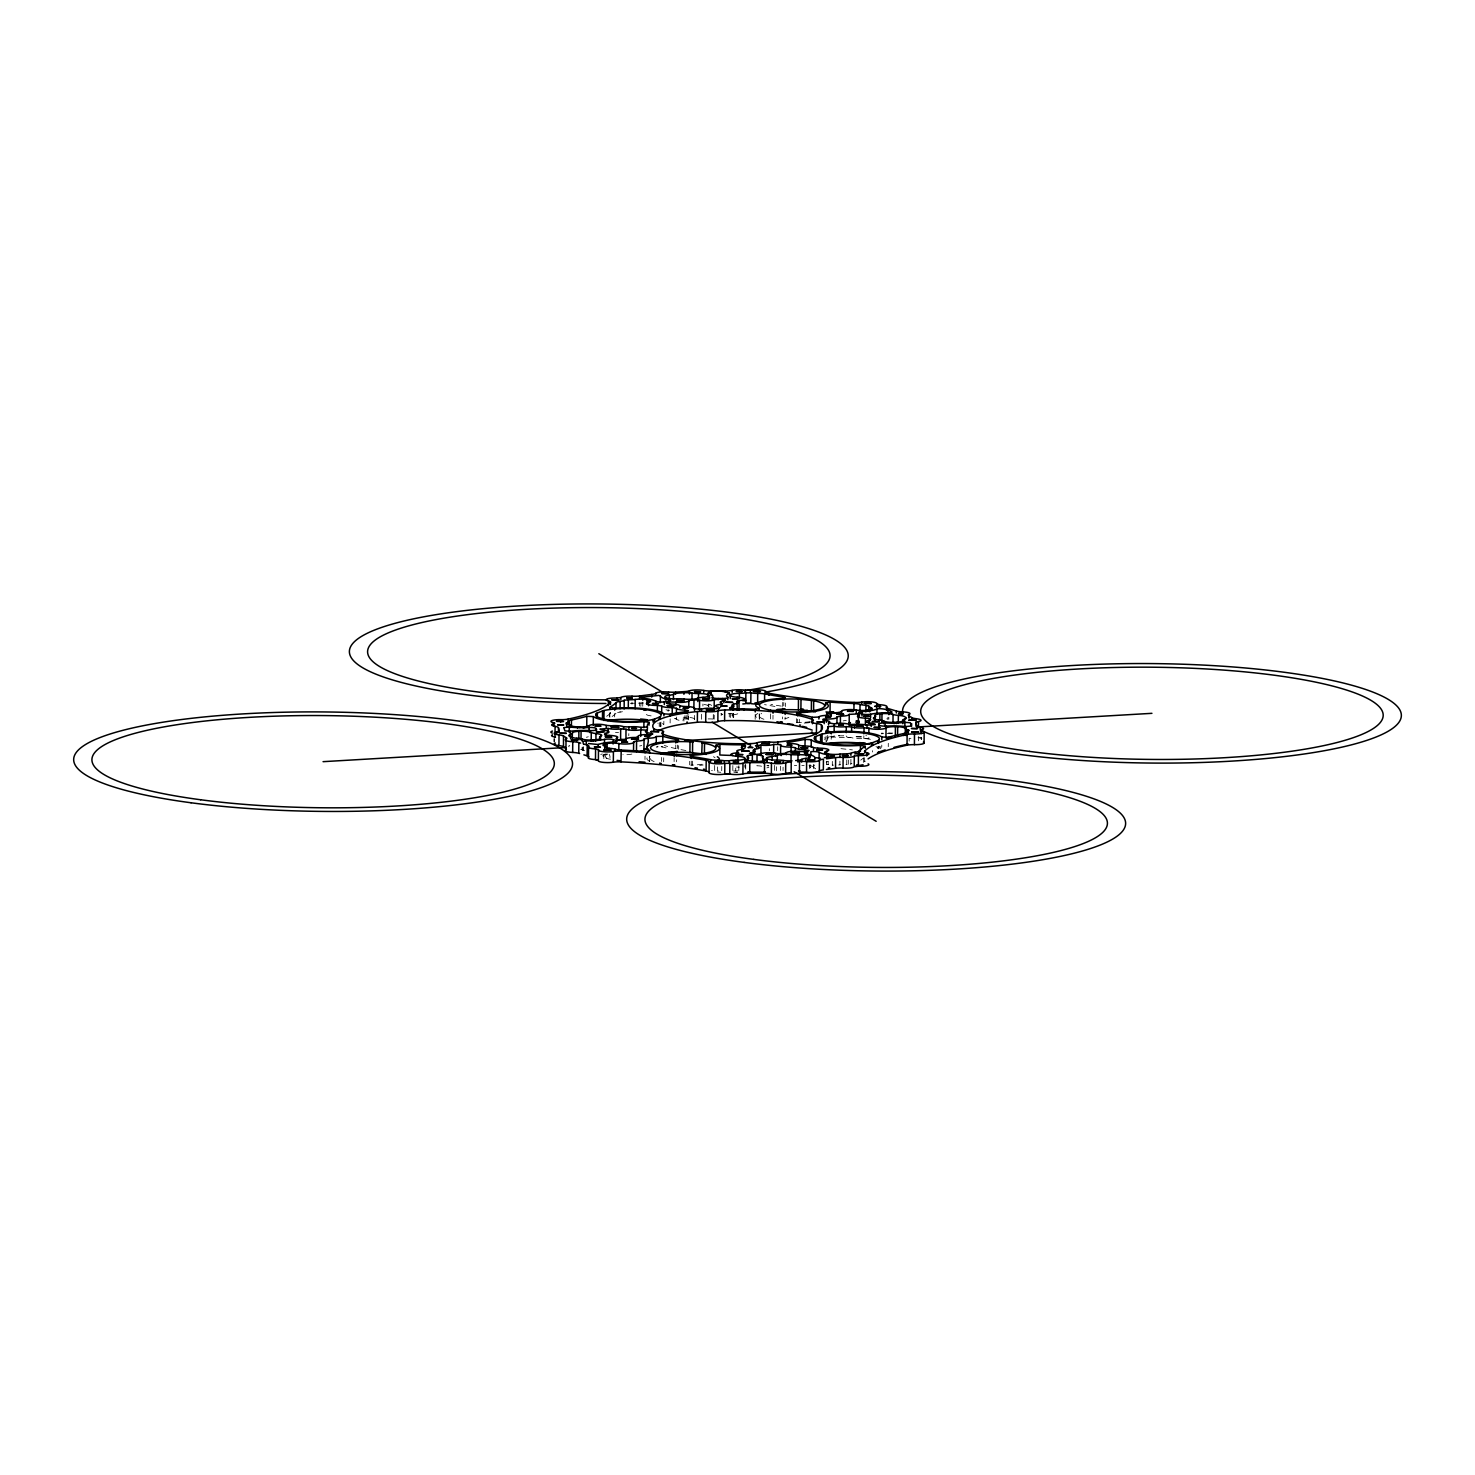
<?xml version="1.0" encoding="UTF-8"?>
<svg xmlns="http://www.w3.org/2000/svg" width="1475" height="1475" viewBox="0 0 1475 1475"><rect width="100%" height="100%" fill="white"/><g stroke="black" fill="none" stroke-linecap="round" stroke-linejoin="round"><path stroke-width="0.75" stroke-dasharray="5 3.75" d="M759.478 719.394L759.496 713.845M584.653 750.388A9.108 1.807 0.5 0 1 582.035 749.798L582.053 746.461M582.754 750.572L582.791 747.014M583.344 750.72L583.381 746.7M603.828 758.556L603.865 754.278M610.576 759.127A9.108 1.807 0.5 0 0 609.157 759.035L606.262 758.353A9.108 1.807 0.5 0 0 604.621 756.804L604.658 754.131M605.395 753.799L605.377 754.462A9.108 1.807 0.5 0 0 604.621 756.804M606.336 754.168C602.814 759.828 612.918 761.118 609.212 754.352M609.636 716.389L609.673 712.831M609.82 717.311L609.857 713.292M606.668 716.278A175.875 35.068 0.5 0 0 610.392 713.199L610.41 711.872M614.651 716.905L614.688 713.568M617.638 712.517A9.108 1.807 0.5 0 1 620.053 712.112L620.053 711.429M628.793 735.656L628.811 733.665M631.982 704.22L632.001 702.229M639.468 706.027L639.505 702.672M642.731 706.23L642.768 702.229M644.981 759.514L645.017 756.159M649.719 761.45L649.516 755.901A36.267 7.228 0.5 0 0 649.479 761.266L649.774 756.103M659.214 726.548L659.251 722.529M660.228 726.696L660.265 722.676M660.929 722.086L660.892 726.364A32.634 6.508 0.5 0 0 657.758 723.174M661.427 761.487L661.464 757.468M663.861 721.22L663.824 724.557A36.267 7.228 0.5 0 0 660.21 722.547M663.676 761.801L663.695 757.781M668.101 711.448L668.12 710.102M669.373 710.526A5.457 1.088 0.5 0 0 668.82 710.397L668.82 709.733M670.129 722.953L670.166 718.933M674.112 761.579L674.149 757.578M675.753 748.323L675.771 744.986M676.417 717.016L676.398 719.026A9.108 1.807 0.5 0 0 684.271 720.832M676.638 761.782L676.656 759.791M677.431 748.415L677.449 745.078M678.647 749.189L678.666 745.631M684.953 718.841L684.99 715.486M686.797 718.841L686.815 715.486M687.958 719.044L688.014 712.665M688.364 719.837L688.401 716.278M689.692 764.861L689.71 761.284M691.24 765.156L691.277 761.155M692.365 765.212L692.402 761.192M694.448 719.689L694.504 715.412M701.381 719.247L701.436 713.218M702.911 706.027L702.93 704.017M708.221 704.276L708.203 705.603A22.604 4.499 0.5 0 1 708.719 706.046A9.108 1.807 0.5 0 1 708.83 706.193M708.756 706.672L708.774 703.981M713.273 718.657L713.31 714.379M714.177 719.173L714.213 715.154M714.638 770.503L714.711 761.948M717.422 766.908L717.385 770.927A9.108 1.807 0.5 0 1 721.017 771.038M721.754 713.384L721.865 714.084A9.108 1.807 0.5 0 1 720.796 713.697M721.717 770.688L721.754 766.41M729.277 716.997L729.314 713.421M730.531 717.514L730.567 713.494M732.098 713.771L732.079 715.781A9.108 1.807 0.5 0 1 733.499 717.237M733.093 717.477L733.13 713.457M732.817 770.522L732.891 761.967M733.407 713.384L732.743 714.803M733.647 717.053L733.665 714.379M733.554 770.964A9.108 1.807 0.5 0 1 735.712 770.927L735.73 766.908M738.809 770.688L738.883 762.114M744.875 767.24L744.893 765.009M745.336 767.922L745.354 764.363M745.705 769.139L745.742 765.119M755.163 719.321L755.2 713.31M761.561 766.226A5.457 1.088 0.5 0 0 756.952 765.802L756.952 765.138M759.201 713.66L759.256 719.062A36.267 7.228 0.5 0 1 758.021 713.347M769.323 750.683L769.342 748.673M770.595 718.915L770.651 713.568M772.974 719.228L773.011 715.228M774.615 770.374L774.688 761.801M776.569 770.78L776.606 766.76M777.657 750.72L777.694 746.719M780.607 770.522L780.644 766.244M782.506 718.915L782.524 716.905M782.672 706.451L782.709 702.432M783.041 770.503L783.078 767.166M783.797 705.824L783.833 702.469M785.124 719.136L785.142 717.145M785.345 706.58L785.382 703.003M796.389 722.234L796.426 718.675M797.606 722.566L797.643 719.21M799.284 722.658L799.321 719.321M809.646 764.88L809.628 766.889A9.108 1.807 0.5 0 1 809.314 768.328M810.217 767.498L810.236 764.824M813.37 768.604L813.407 764.327M814.753 764.972C811.213 767.055 817.556 769.839 814.808 768.457A26.237 5.236 0.5 0 0 809.001 765.23M826.055 741.095L826.092 735.73M826.572 761.247L826.608 764.253L828.157 764.603A9.108 1.807 0.5 0 0 833.541 765.138M827.788 738.477L827.696 735.361M828.194 761.247L828.157 764.603A22.604 4.499 0.5 0 1 826.608 764.253A9.108 1.807 0.5 0 1 825.816 764.032M831.199 739.252L831.236 735.914M832.306 765.414L832.324 761.395M870.342 739.362A9.108 1.807 0.5 0 1 868.812 738.901L863.834 738.514A9.108 1.807 0.5 0 1 851.554 737.629L846.373 737.316A9.108 1.807 0.5 0 1 834.076 736.928L834.094 735.582M838.593 764.99A9.108 1.807 0.5 0 0 839.883 764.843L839.92 759.496M846.226 735.988C845.654 737.795 853.066 738.385 851.573 735.619M846.779 759.883L846.724 764.585L850.798 764.105A9.108 1.807 0.5 0 1 851.923 763.497M848.309 764.29L848.346 760.012M850.909 759.348L850.872 764.032L846.724 764.585A9.108 1.807 0.5 0 0 846.005 764.548M863.354 762.428L863.391 758.15M863.852 735.841L863.834 738.514L865.419 738.459M864.645 757.781L864.608 761.801A175.875 35.068 0.5 0 1 868.332 758.722M868.83 737.555L868.812 738.901L865.641 738.459M872.555 752.01L872.573 750.683M877.772 748.636L877.791 746.627M878.676 748.821L878.694 746.811M881.755 747.032L881.773 745.041M887.895 719.21L887.913 717.2M888.263 746.645L888.3 743.308M888.817 719.358L888.835 717.348M909.135 741.132L909.153 738.403M918.612 740.8L918.648 736.504M921.875 738.367A9.108 1.807 0.5 0 0 920.013 737.961L920.031 737.279M921.174 739.252L921.193 737.242M921.377 739.583L921.396 737.574M838.556 735.822L843.46 735.804L838.556 735.73M640.814 706.396L641.053 702.579M826.037 741.759A90.288 17.995 0.5 0 0 827.678 737.371L834.076 736.928M827.678 737.371L829.485 736.726M784.755 718.989L788.867 717.385M732.061 713.531L728.244 713.753M721.238 715.006L722.418 714.453L720.906 715.062M607.036 754.168L605.487 754.444A22.604 4.499 0.5 0 1 607.036 754.168A9.108 1.807 0.5 0 1 607.608 754.094M732.909 714.785L733.388 714.73A9.108 1.807 0.5 0 0 738.145 713.513M830.48 736.652L833.707 736.836M717.385 772.033L720.796 772.292M694.596 719.044A9.108 1.807 0.5 0 0 683.957 717.237L683.202 717.237M768.715 765.82L766.926 765.654L768.862 765.838M661.187 746.719L662.81 746.995A90.288 17.995 0.5 0 0 668.691 748.581M840.971 748.655L852.384 749.89M661.427 746.737L662.662 746.94M708.719 706.046L708.313 705.695A9.108 1.807 0.5 0 0 702.284 704.331M643.506 703.022A249.478 49.744 0.5 0 1 630.304 703.317M892.025 733.481A24.43 4.868 0.5 0 1 881.515 733.112M909.596 738.237A24.43 4.868 0.5 0 1 910.923 738.477M878.215 746.774A34.441 6.859 0.5 0 1 880.87 748.728M810.236 722.16A34.441 6.859 0.5 0 1 803.469 722.75M824.894 737.168A87.56 17.46 0.5 0 1 824.709 739.768M892.688 733.093A9.108 1.807 0.5 0 1 888.595 732.891M843.147 720.925A9.108 1.807 0.5 0 1 846.281 720.427M809.203 722.695A36.267 7.228 0.5 0 1 801.165 723.266M865.862 735.601A9.108 1.807 0.5 0 1 866.526 735.748M878.879 746.203A36.267 7.228 0.5 0 1 881.202 747.327M881.239 733.812A5.457 1.088 0.5 0 1 883.23 733.683M827.973 761.469A9.108 1.807 0.5 0 1 826.553 761.911A9.108 1.807 0.5 0 0 826.111 762.04M839.883 764.843A9.108 1.807 0.5 0 1 840.621 764.751M860.736 760.141A181.333 36.156 0.5 0 1 863.797 757.892M736.541 767A9.108 1.807 0.5 0 0 737.832 767.092A9.108 1.807 0.5 0 1 739.27 767.203M737.703 770.89A9.108 1.807 0.5 0 1 735.712 770.927M712.37 770.669A9.108 1.807 0.5 0 1 711.558 770.577M703.133 765.009A36.267 7.228 0.5 0 1 699.666 765.378M801.792 765.433A9.108 1.807 0.5 0 1 804.17 765.58M796.647 765.507A9.108 1.807 0.5 0 1 794.398 765.507M766.871 767.903A9.108 1.807 0.5 0 1 768.825 767.35M875.947 746.645A32.634 6.508 0.5 0 1 879.082 748.765M580.634 749.429A9.108 1.807 0.5 0 1 582.035 749.798M569.11 746.793A9.108 1.807 0.5 0 1 569.756 745.41M631.853 754.075A9.108 1.807 0.5 0 1 622.911 754.684M588.285 736.744A9.108 1.807 0.5 0 1 586.312 737.242M618.523 732.614A36.267 7.228 0.5 0 1 615.481 732.393M639.634 746A9.108 1.807 0.5 0 1 641.699 745.594M668.82 710.397A26.237 5.236 0.5 0 1 665.999 709.77M709.217 704.257A26.237 5.236 0.5 0 1 711.669 705.419M708.166 718.915A9.108 1.807 0.5 0 1 713.347 719.081M651.12 715.873A9.108 1.807 0.5 0 1 647.064 713.513M622.413 711.688A9.108 1.807 0.5 0 1 620.053 712.112M615.942 713.273A181.333 36.156 0.5 0 1 611.203 717.108M774.965 706.451A181.333 36.156 0.5 0 1 764.529 704.608M702.229 764.234A32.634 6.508 0.5 0 1 690.779 765.193M654.126 761.579A32.634 6.508 0.5 0 1 652.964 756.048M713.476 756.712A32.634 6.508 0.5 0 1 715.043 757.781M810.125 721.736A32.634 6.508 0.5 0 1 794.564 722.695M763.921 719.284A32.634 6.508 0.5 0 1 761.672 713.494M685.893 750.498A84.831 16.907 0.5 0 1 680.842 749.613M676.122 748.655A84.831 16.907 0.5 0 1 664.358 745.447M920.013 737.961A9.108 1.807 0.5 0 1 918.058 737.5M887.508 719.099A9.108 1.807 0.5 0 1 886.77 718.767M781.252 706.101A175.875 35.068 0.5 0 1 770.89 704.331M610.244 712.388A9.108 1.807 0.5 0 1 610.392 713.199M600.749 754.389A26.237 5.236 0.5 0 1 602.408 754.02M683.054 718.989L687.829 718.897L683.165 719.173M856.108 736.781L863.188 736.892L856.145 736.707M656.486 747.051L658.09 746.719L656.652 746.977M733.905 772.255L737.5 772.273L733.776 772.273M674.905 718.454L676.398 719.026L674.739 718.417M809.462 766.816L809.406 766.779A22.604 4.499 0.5 0 1 809.628 766.889L809.517 766.834"/><path stroke-width="1.5" d="M553.918 726.382L553.733 722.713A9.108 1.807 0.5 0 1 551.724 720.648A9.108 1.807 0.5 0 1 560.684 719.653A9.108 1.807 0.5 0 0 568.059 719.118A175.875 35.068 0.5 0 0 610.484 702.506L610.466 704.515M554.268 741.575L554.287 738.901M555.522 737.15A9.108 1.807 0.5 0 0 554.987 737.039L555.079 726.345A9.108 1.807 0.5 0 1 553.936 723.709L554.858 723.211L553.733 722.713M556.683 734.034L556.683 732.024A9.108 1.807 0.5 0 0 559.154 730.678L558.527 728.005M558.453 732.411L558.49 727.728A9.108 1.807 0.5 0 0 555.079 726.345M565.699 748.157L563.487 746.793A9.108 1.807 0.5 0 0 558.933 745.594L559.025 734.9A9.108 1.807 0.5 0 1 556.683 732.024M559.136 732.688L559.154 730.678M560.647 722.326L560.684 719.653M563.487 746.793L563.505 736.025A9.108 1.807 0.5 0 0 559.025 734.9M579.564 753.541L578.753 753.283A9.108 1.807 0.5 0 0 572.65 752.434A9.108 1.807 0.5 0 1 565.939 749.816L566.031 739.122A9.108 1.807 0.5 0 0 566.271 737.703L563.579 736.08M566.253 739.712L566.271 737.703M566.842 724.723L566.861 722.713A9.108 1.807 0.5 0 0 569.11 721.367A9.108 1.807 0.5 0 1 571.47 720.003A181.333 36.156 0.5 0 0 586.829 716.297L593.356 716.592A36.267 7.228 0.5 0 0 643.911 721.699L648.982 722.178L649.018 725.202M567.045 726.401L565.957 723.137L566.861 722.713M568.041 721.791L568.059 719.118M569.184 732.374L569.221 727.009L563.929 727.636M569.073 726.733L569.11 721.367M569.848 727.71L569.866 725.036A9.108 1.807 0.5 0 0 567.064 723.709M570.272 733.923L570.309 731.25A26.237 5.236 0.5 0 1 590.018 730.586A5.457 1.088 0.5 0 0 596.472 729.498L596.232 728.613A5.457 1.088 0.5 0 0 589.097 727.507A26.237 5.236 0.5 0 1 569.221 727.009M570.567 738.496L570.604 734.476A9.108 1.807 0.5 0 0 572.355 733.204A9.108 1.807 0.5 0 1 578.882 731.305L581.076 731.213A9.108 1.807 0.5 0 1 591.272 732.467A9.108 1.807 0.5 0 0 595.974 733.536A10.012 1.991 0.5 0 1 600.583 736.32L600.565 739.657M571.415 726.696L571.47 720.003M572.318 738.551L572.355 733.204M572.65 752.434L572.761 741.722A9.108 1.807 0.5 0 1 566.031 739.122M576.799 740.911L576.836 738.237A9.108 1.807 0.5 0 1 570.825 737.058L569.332 736.172A9.108 1.807 0.5 0 1 570.604 734.476M577.499 728.207L577.518 726.862A9.108 1.807 0.5 0 1 569.866 725.036M578.753 753.283L578.845 742.57A9.108 1.807 0.5 0 0 572.761 741.722M578.808 740.008L578.882 731.305M579.767 727.599L579.767 726.935A9.108 1.807 0.5 0 0 589.17 725.608A9.108 1.807 0.5 0 1 597.08 724.28A9.108 1.807 0.5 0 1 606.28 725.405L611.258 725.774A9.108 1.807 0.5 0 1 623.538 726.659L628.866 726.972A9.108 1.807 0.5 0 1 641.017 727.378L647.414 726.972A90.288 17.995 0.5 0 1 649.055 722.529L649.092 722.492M581.003 739.915L581.076 731.213M582.109 741.095L582.127 739.104A9.108 1.807 0.5 0 0 576.836 738.237M583.399 744.027L582.902 741.464L586.312 740.929A26.237 5.236 0.5 0 0 604.547 739.381A5.457 1.088 0.5 0 1 613.176 739.583L613.158 742.939M586.276 744.267L586.312 740.929M586.829 716.297L586.737 727.009A181.333 36.156 0.5 0 1 583.16 727.968M587.197 745.078A9.108 1.807 0.5 0 1 588.58 746.59A9.108 1.807 0.5 0 0 595.587 748.876L598.481 749.521L598.389 760.362L595.494 759.588A9.108 1.807 0.5 0 1 588.488 757.283A9.108 1.807 0.5 0 0 587.105 755.79L587.197 745.078L583.971 744.138M588.488 757.283L588.58 746.59M589.06 730.844L589.17 725.608M590 732.596L590.018 730.586M591.198 741.169L591.272 732.467M593.282 725.276L593.356 716.592M593.19 741.298L593.208 739.971L595.273 739.805A9.108 1.807 0.5 0 0 599.919 737.684A9.108 1.807 0.5 0 1 600.583 736.32M595.255 741.132L595.273 739.805M595.587 748.876L595.494 759.588L598.389 760.362A9.108 1.807 0.5 0 0 602.925 762.335A9.108 1.807 0.5 0 0 613.323 762.206A9.108 1.807 0.5 0 1 620.993 761.874A175.875 35.068 0.5 0 1 706.101 771.038A9.108 1.807 0.5 0 1 709.069 772.531A9.108 1.807 0.5 0 0 714.472 774.375A9.108 1.807 0.5 0 0 724.723 774.043L729.756 774.062A9.108 1.807 0.5 0 0 742.902 773.933A9.108 1.807 0.5 0 1 749.724 773.306L764.474 773.306A9.108 1.807 0.5 0 1 771.351 773.859A9.108 1.807 0.5 0 0 785.622 773.508A9.108 1.807 0.5 0 1 791.153 772.66L791.411 772.642M595.918 740.892L595.974 733.536M596.195 730.567L596.232 728.613M596.398 717.477L596.435 713.476A9.108 1.807 0.5 0 1 597.338 712.978L602.538 710.932A9.108 1.807 0.5 0 1 604.013 710.508A32.634 6.508 0.5 0 1 643.155 709.346A32.634 6.508 0.5 0 1 660.302 716.666L660.284 719.339M596.453 732.172L596.472 729.498M597.301 717.661L597.338 712.978M598.168 747.198L598.205 744.525A26.237 5.236 0.5 0 1 613.102 742.017A5.457 1.088 0.5 0 0 615.776 740.376L615.757 742.386M599.901 739.694L599.919 737.684M602.482 718.97L602.538 710.932M603.939 732.337L603.957 730.328A7.283 1.457 0.5 0 1 599.975 729.092L608.142 728.447A9.108 1.807 0.5 0 0 620.68 728.945L625.99 729.258A9.108 1.807 0.5 0 0 640.777 729.793L647.009 730.18L646.585 735.361M603.92 720.538L604.013 710.508M604.695 748.765L604.713 746.092A9.108 1.807 0.5 0 1 605.469 743.769L607.128 743.474A9.108 1.807 0.5 0 1 618.873 743.547A9.108 1.807 0.5 0 0 629.383 743.806A9.108 1.807 0.5 0 0 633.623 741.907L633.531 751.291M604.51 744.064L604.547 739.381M605.248 736.689L605.266 734.679A5.457 1.088 0.5 0 0 609.747 735.435A9.108 1.807 0.5 0 1 616.808 738.09A7.283 1.457 0.5 0 0 617.288 739.547M605.451 747.106L605.469 743.769M606.151 735.288L606.151 733.278A9.108 1.807 0.5 0 0 603.957 730.328M606.262 728.078L606.28 725.405M606.372 750.148L606.391 747.475A9.108 1.807 0.5 0 0 604.713 746.092M607.073 748.821L607.128 743.474M608.106 732.467L608.142 728.447M608.382 705.64L608.419 700.957A9.108 1.807 0.5 0 1 607.331 698.873A9.108 1.807 0.5 0 1 616.734 698.044L620.883 697.509A9.108 1.807 0.5 0 1 632.056 696.2A9.108 1.807 0.5 0 0 639.56 695.979L651.747 694.43A9.108 1.807 0.5 0 0 655.748 693.25A9.108 1.807 0.5 0 1 668.562 692.015A9.108 1.807 0.5 0 0 675.661 692.125L683.939 691.628A9.108 1.807 0.5 0 0 689.47 690.798A9.108 1.807 0.5 0 1 703.741 690.447A9.108 1.807 0.5 0 0 710.618 690.982L725.368 690.982A9.108 1.807 0.5 0 0 732.19 690.355A9.108 1.807 0.5 0 1 745.336 690.245L750.369 690.245A9.108 1.807 0.5 0 1 760.621 689.931A9.108 1.807 0.5 0 1 766.023 691.757A9.108 1.807 0.5 0 0 768.991 693.25A175.875 35.068 0.5 0 0 854.099 702.432A9.108 1.807 0.5 0 0 861.769 702.082A9.108 1.807 0.5 0 1 872.168 701.953A9.108 1.807 0.5 0 1 876.74 703.87L876.703 707.207M609.23 750.332L609.249 748.323L606.391 747.475M609.747 736.781L609.747 735.435M609.876 709.272L609.894 707.281A181.333 36.156 0.5 0 0 616.034 702.561A9.108 1.807 0.5 0 1 620.145 701.399A9.108 1.807 0.5 0 0 624.22 700.256L628.368 699.722A9.108 1.807 0.5 0 0 635.209 699.445A9.108 1.807 0.5 0 1 646.935 699.685L648.484 700.035A9.108 1.807 0.5 0 1 648.539 702.377L648.502 705.714M611.24 727.783L611.258 725.774M613.084 744.008L613.102 742.017M613.323 762.206L613.416 751.513A9.108 1.807 0.5 0 1 621.086 751.162A175.875 35.068 0.5 0 1 706.193 760.326A9.108 1.807 0.5 0 1 709.162 761.837A9.108 1.807 0.5 0 0 714.564 763.663A9.108 1.807 0.5 0 0 724.815 763.349L729.848 763.349A9.108 1.807 0.5 0 0 742.994 763.239A9.108 1.807 0.5 0 1 749.816 762.612L764.566 762.593A9.108 1.807 0.5 0 1 771.443 763.147A9.108 1.807 0.5 0 0 785.714 762.796A9.108 1.807 0.5 0 1 791.245 761.948L791.503 761.948M614.706 710.212L614.725 708.221L609.894 707.281M615.13 751.199L615.149 749.189A9.108 1.807 0.5 0 0 609.249 748.323M615.978 708.59L616.034 702.561M616.716 700.053L616.734 698.044M616.771 741.446L616.808 738.09M618.799 750.24L618.873 743.547M620.072 708.756L620.145 701.399M620.68 728.945L620.588 739.657A9.108 1.807 0.5 0 1 617.527 739.915M620.864 699.5L620.883 697.509M620.993 761.874L621.196 750.056A9.108 1.807 0.5 0 1 615.149 749.189M623.519 728.668L623.63 726.696M624.146 708.959L624.22 700.256M625.935 741.224L625.99 729.258M628.295 708.424L628.368 699.722M628.848 729.646L628.866 726.972M632.019 698.357L626.801 697.915L632.019 698.357L632.056 696.2M634.729 739.454C632.978 737.408 640.353 735.472 638.177 738.643M635.135 708.811L635.209 699.445M636.481 751.789L636.573 741.077A9.108 1.807 0.5 0 0 644.04 739.049L643.948 749.742A9.108 1.807 0.5 0 1 640.187 751.513M639.542 698.671L639.56 695.979M640.722 736.467L640.777 729.793M640.998 729.388L641.017 727.378M642.787 700.219L642.805 698.21L640.924 697.325L658.79 695.407L660.376 695.979L660.321 702.672M643.874 727.71L643.911 721.699M645.036 752.822L645.054 751.476A181.333 36.156 0.5 0 0 621.196 750.056M646.898 704.368L646.935 699.685M649.535 753.227L649.572 750.554A36.267 7.228 0.5 0 1 675.808 740.966L678.684 740.376L677.67 739.768A90.288 17.995 0.5 0 1 662.92 736.283L656.338 736.486A9.108 1.807 0.5 0 1 647.507 738.219C650.549 741.114 644.206 750.369 647.396 748.931A9.108 1.807 0.5 0 0 648.17 748.913M647.396 729.59L647.414 726.972M648.465 702.708L648.484 700.035M648.779 736.633C646.695 733.61 656.891 734.771 650.918 733.278A9.108 1.807 0.5 0 1 646.622 730.678L646.769 730.623M650.899 735.269L650.918 733.278M651.729 697.103L651.747 694.43M653.056 722.16L653.075 719.487A9.108 1.807 0.5 0 0 654.568 719.026L659.307 717.163A9.108 1.807 0.5 0 0 660.302 716.666M653.738 730.678L653.757 728.668A84.831 16.907 0.5 0 1 697.454 711.558A9.108 1.807 0.5 0 1 705.788 711.595A9.108 1.807 0.5 0 0 717.938 710.895A9.108 1.807 0.5 0 1 724.686 709.973A84.831 16.907 0.5 0 1 812.319 719.413A9.108 1.807 0.5 0 1 812.467 721.072L812.43 723.764M654.531 721.699L654.568 719.026M655.73 695.241L655.748 693.25M656.006 704.626L656.043 701.289A26.237 5.236 0.5 0 0 642.805 698.21M656.209 743.953L656.338 736.486M657.334 711.411L657.389 705.382A9.108 1.807 0.5 0 1 647.709 704.46A9.108 1.807 0.5 0 1 648.539 702.377M658.643 732.061L658.661 730.051A9.108 1.807 0.5 0 1 653.757 728.668M659.288 719.173L659.307 717.163M661.482 754.131L661.501 752.785A32.634 6.508 0.5 0 1 654.052 744.93A32.634 6.508 0.5 0 1 690.005 741.796A9.108 1.807 0.5 0 1 692.623 742.036L693.195 742.091M661.648 714.047L661.722 706.009A9.108 1.807 0.5 0 0 672.25 707.594L676.453 708.24L676.453 712.997M662.847 742.976L662.736 732.503A9.108 1.807 0.5 0 0 658.661 730.051M663.916 715.873L663.934 713.863A36.267 7.228 0.5 0 0 614.725 708.221M663.732 754.444L663.75 753.098A9.108 1.807 0.5 0 1 661.501 752.785M664.303 704.571L664.322 701.897L668.193 701.399A5.457 1.088 0.5 0 0 668.913 699.685A26.237 5.236 0.5 0 1 660.376 695.979M665.446 700.072L665.465 697.398A9.108 1.807 0.5 0 1 669.355 695.223A9.108 1.807 0.5 0 0 673.467 694.209A9.108 1.807 0.5 0 1 679.09 693.047L683.957 692.771A9.108 1.807 0.5 0 1 692.052 693.121A9.108 1.807 0.5 0 0 698.523 693.527A9.108 1.807 0.5 0 1 708.295 694.909C714.988 703.722 693.951 697.693 708.719 698.781M666.368 699.832L665.465 697.398M668.175 702.745L668.193 701.399M668.544 694.024L668.562 692.015M668.876 703.04L668.913 699.685M669.318 699.906L669.355 695.223M670.185 716.26L670.203 714.25A90.288 17.995 0.5 0 1 686.852 711.485L688.419 710.803L685.027 710.139A9.108 1.807 0.5 0 1 676.49 708.313M670.627 705.99C672.84 703.059 662.33 703.815 668.064 702.284M672.176 714.951L672.25 707.594M673.43 699.556L673.467 694.209M674.167 756.233L674.186 754.223L663.75 753.098M675.79 705.529L675.827 702.192A9.108 1.807 0.5 0 0 688.843 700.902A5.457 1.088 0.5 0 1 692.494 700.035L693.969 699.943A5.457 1.088 0.5 0 1 699.592 700.275A9.108 1.807 0.5 0 0 714.232 699.943A7.283 1.457 0.5 0 1 720.316 699.205L725.682 700.053L723.875 700.865A9.108 1.807 0.5 0 0 721.847 703.354L721.828 706.027M675.642 694.117L675.661 692.125M675.79 742.976L675.808 740.966M676.693 755.772L676.712 754.426A32.634 6.508 0.5 0 0 712.443 751.217A32.634 6.508 0.5 0 0 704.515 743.363A9.108 1.807 0.5 0 0 702.137 743.05L701.823 743.031M677.154 701.51L677.172 698.837A9.108 1.807 0.5 0 1 666.387 697.822L666.387 697.822M677.486 742.404L677.67 739.768M679.791 707.816L679.809 705.806A9.108 1.807 0.5 0 0 670.646 703.981M684.031 708.535L684.05 706.525L679.809 705.806M684.068 701.031L684.087 699.021A10.012 1.991 0.5 0 0 697.859 698.228A9.108 1.807 0.5 0 1 702.985 697.325A9.108 1.807 0.5 0 0 708.811 695.352M683.921 694.301L683.939 691.628M685.008 713.476L685.027 710.139M686.834 713.494L686.852 711.485M688.788 707.594L688.843 700.902M689.433 694.135L689.47 690.798M706.267 754.426A32.634 6.508 0.5 0 0 704.423 754.075A9.108 1.807 0.5 0 0 702.045 753.762A90.288 17.995 0.5 0 1 692.531 752.729A9.108 1.807 0.5 0 0 689.913 752.508L690.005 741.796M691.296 758.463C691.185 755.974 688.161 755.421 692.457 755.182A36.267 7.228 0.5 0 0 715.947 745.281L715.928 747.29M691.996 699.814L692.052 693.121M692.439 757.191L692.457 755.182M692.531 752.729L692.623 742.036M693.895 708.645L693.969 699.943M694.541 710.729L694.559 708.737A9.108 1.807 0.5 0 0 684.05 706.525M657.758 731.065A84.831 16.907 0.5 0 1 697.343 722.271L697.454 711.558M697.841 701.565L697.859 698.228M698.486 698.21L698.523 693.527M699.5 710.305L699.592 700.275M701.455 711.208L701.473 709.217A9.108 1.807 0.5 0 1 714.269 708.461C717.458 710.12 721.367 705.529 718.509 709.346M702.137 743.05L701.731 753.725M702.967 699.998L702.985 697.325M703.722 692.457L703.741 690.447M704.423 754.075L704.515 743.363M697.343 722.271A9.108 1.807 0.5 0 1 705.695 722.308L705.788 711.595M706.101 771.038L706.193 760.326M708.184 697.214C703.243 687.368 727.157 691.517 729.406 693.158A26.237 5.236 0.5 0 0 727.802 697.103L727.783 699.777M709.069 772.531L709.162 761.837M710.6 692.328L710.618 690.982M710.544 761.69L710.563 759.68A181.333 36.156 0.5 0 0 691.314 756.472M710.95 695.426L710.968 692.088M712.351 699.832L712.37 697.159A26.237 5.236 0.5 0 0 708.221 693.195M714.158 708.645L714.232 699.943M714.25 710.471L714.269 708.461M717.477 761.561L717.477 760.215A9.108 1.807 0.5 0 1 710.563 759.68M705.695 722.308A9.108 1.807 0.5 0 0 717.846 721.588L717.938 710.895M718.141 699.832L718.141 698.486A5.457 1.088 0.5 0 1 712.37 697.159M715.854 745.244L719.947 744.303L719.855 754.997A90.288 17.995 0.5 0 0 732.688 755.44M720.519 707.078L721.847 703.354M722.787 699.814L722.805 698.486A5.457 1.088 0.5 0 0 727.802 697.103M723.856 702.874L723.875 700.865M724.262 762.722L724.28 760.731A9.108 1.807 0.5 0 0 717.477 760.215M717.846 721.588A9.108 1.807 0.5 0 1 724.594 720.685L724.686 709.973M725.368 692.328L725.368 690.982M724.815 763.349L724.723 774.043L729.756 774.062L729.848 763.349M729.388 695.168L729.406 693.158M729.295 762.722L729.314 760.731A9.108 1.807 0.5 0 1 735.804 760.215A9.108 1.807 0.5 0 0 744.709 758.777L744.672 762.114M730.217 698.615L730.236 695.26A9.108 1.807 0.5 0 0 737.26 697.196A9.108 1.807 0.5 0 1 744.248 698.837A9.108 1.807 0.5 0 1 739.067 700.625L736.984 701.252L737.316 710.305M730.475 696.827L730.494 694.817A9.108 1.807 0.5 0 1 739.381 693.361A9.108 1.807 0.5 0 0 745.871 692.863L750.904 692.863A9.108 1.807 0.5 0 0 757.707 693.379A9.108 1.807 0.5 0 1 764.622 693.895A181.333 36.156 0.5 0 0 783.87 697.122L785.419 697.804L782.746 698.413A36.267 7.228 0.5 0 0 759.238 708.295L759.219 710.305M730.604 709.493L730.623 707.484A9.108 1.807 0.5 0 0 732.172 705.068L733.481 704.017A9.108 1.807 0.5 0 0 737.389 701.602M732.153 707.078L732.172 705.068M732.172 692.365L732.19 690.355M733.149 710.12C734.55 707.982 726.733 708.811 730.623 707.484M733.425 710.047L733.481 704.017M735.841 761.432C726.142 762.243 745.686 764.271 735.804 760.215M736.099 755.642C734.384 753.006 741.058 750.314 737.777 754.665M737.242 699.869L737.26 697.196M737.887 760.399L737.924 756.38A9.108 1.807 0.5 0 1 730.936 754.758A9.108 1.807 0.5 0 1 736.117 752.969M738.993 709.991L739.067 700.625M739.344 698.726L739.381 693.361M741.685 751.568L743.123 748.544L742.994 751.199M741.98 750.167L742.017 744.82A90.288 17.995 0.5 0 1 719.947 744.303M742.902 773.933L742.994 763.239M744.543 748.784C746 745.41 746.258 744.783 742.017 744.82M745.262 698.265L745.686 701.012M745.317 692.254L745.336 690.245M744.912 761.672L744.949 758.316A9.108 1.807 0.5 0 0 737.924 756.38M745.871 692.863L745.778 703.575A9.108 1.807 0.5 0 1 742.81 703.962M745.76 762.446L745.778 760.436A26.237 5.236 0.5 0 0 747.383 756.491A5.457 1.088 0.5 0 1 752.379 755.108L752.619 755.108M747.346 761.837L747.383 756.491M749.724 773.306L749.816 762.612M750.351 692.254L750.369 690.245M750.904 692.863L750.812 703.575A9.108 1.807 0.5 0 0 757.615 704.073A9.108 1.807 0.5 0 1 759.109 704.091M750.369 747.051L748.028 747.548L752.932 747.585L750.369 747.051L750.498 743.621A9.108 1.807 0.5 0 0 757.247 742.699A9.108 1.807 0.5 0 1 769.397 741.98A9.108 1.807 0.5 0 0 777.749 742.036A84.831 16.907 0.5 0 0 821.428 724.926L821.372 730.955M751.291 754.721L751.31 752.711A9.108 1.807 0.5 0 0 753.338 750.24L754.647 749.189A9.108 1.807 0.5 0 0 756.657 746.258L755.513 745.649L760.916 745.133A9.108 1.807 0.5 0 0 773.711 744.377L780.644 744.598L780.552 754.223M752.324 761.801L752.379 755.108M753.319 752.914L753.338 750.24M754.61 754.536L754.647 749.189M755.218 711.964L755.237 709.291A90.288 17.995 0.5 0 0 733.167 708.774M756.638 748.267L756.657 746.258M756.988 761.782L757.044 755.089A5.457 1.088 0.5 0 1 762.815 756.435A26.237 5.236 0.5 0 0 766.963 760.399L758.851 761.524L745.778 760.436M757.228 744.709L757.247 742.699M757.615 704.073L757.707 693.379M760.934 755.642L760.916 745.133M762.759 761.782L762.815 756.435M764.566 701.252L764.622 693.895M764.197 763.515L764.216 761.506M764.474 773.306L764.566 762.593M766.004 693.766L766.023 691.757M766.355 760.252L766.373 758.242L766.853 762.022M766.945 762.409L766.963 760.399M768.973 695.26L768.991 693.25M769.378 743.99L769.397 741.98M770.651 711.558L770.669 710.212A32.634 6.508 0.5 0 1 762.741 702.377A32.634 6.508 0.5 0 1 798.473 699.15A9.108 1.807 0.5 0 1 800.999 699.353L811.453 700.478A9.108 1.807 0.5 0 1 813.684 700.791A32.634 6.508 0.5 0 1 821.133 708.664A32.634 6.508 0.5 0 1 785.179 711.78A9.108 1.807 0.5 0 1 782.561 711.558L773.047 710.544A9.108 1.807 0.5 0 1 770.669 710.212M771.351 773.859L771.443 763.147M772.163 760.27L772.199 756.251A9.108 1.807 0.5 0 0 777.325 755.366A10.012 1.991 0.5 0 1 791.098 754.555A9.108 1.807 0.5 0 0 798.012 754.758A9.108 1.807 0.5 0 1 808.816 755.772L809.701 758.869M773.029 713.218L773.047 710.544M773.619 754.426L773.711 744.377M775.573 755.993L775.61 753.319A9.108 1.807 0.5 0 0 760.953 753.633A7.283 1.457 0.5 0 1 754.887 754.37L749.466 753.467L751.31 752.711M776.643 762.077L776.661 760.067A9.108 1.807 0.5 0 1 766.779 758.592A9.108 1.807 0.5 0 1 772.513 756.528M777.27 760.049L777.325 755.366M777.731 744.027L777.749 742.036M781.197 755.642L781.215 753.651L782.653 753.559A5.457 1.088 0.5 0 0 786.341 752.692A9.108 1.807 0.5 0 1 799.376 751.402A7.283 1.457 0.5 0 0 806.604 751.365M782.543 712.904L782.561 711.558M777.122 709.457A36.267 7.228 0.5 0 1 782.653 709.125L782.653 708.442M782.727 699.758L782.746 698.413M783.114 763.147L783.133 760.473A9.108 1.807 0.5 0 0 776.661 760.067M783.852 699.795L783.87 697.122M785.161 714.453L785.179 711.78M785.622 773.508L785.714 762.796M786.322 754.702L786.341 752.692M788.314 744.119L788.332 742.109A90.288 17.995 0.5 0 0 804.981 739.344L811.268 739.731A36.267 7.228 0.5 0 0 860.46 745.373L865.29 746.313A181.333 36.156 0.5 0 0 859.151 751.015A9.108 1.807 0.5 0 1 855.039 752.195A9.108 1.807 0.5 0 0 850.964 753.338L846.816 753.872A9.108 1.807 0.5 0 0 839.976 754.149A9.108 1.807 0.5 0 1 828.249 753.891L826.793 753.578A9.108 1.807 0.5 0 1 826.645 751.217A9.108 1.807 0.5 0 0 827.475 749.116A9.108 1.807 0.5 0 0 817.795 748.194L813.592 747.678L813.444 750.24M790.139 745.465C792.407 742.644 783.649 743.289 788.332 742.109M791.024 761.911L791.098 754.555M791.079 753.08L791.135 747.051A9.108 1.807 0.5 0 1 780.625 744.857L780.681 744.801M791.153 772.66L791.245 761.948M795.357 751.808L795.357 747.714L791.135 747.051M797.662 715.873L796.5 713.218L799.376 712.628A36.267 7.228 0.5 0 0 825.613 703.04L825.594 705.714M815.417 711.872A32.634 6.508 0.5 0 0 813.592 711.503A9.108 1.807 0.5 0 0 811.342 711.19A181.333 36.156 0.5 0 1 800.907 710.065A9.108 1.807 0.5 0 0 798.381 709.862L798.473 699.15M797.957 762.114L798.012 754.758M798.657 748.618L798.694 745.262A9.108 1.807 0.5 0 0 790.158 743.455M799.358 714.638L799.376 712.628M799.339 754.739L799.376 751.402M799.524 761.469L799.432 772.181A9.108 1.807 0.5 0 1 806.53 772.292A9.108 1.807 0.5 0 0 819.344 771.056A9.108 1.807 0.5 0 1 823.345 769.876L823.437 759.164A9.108 1.807 0.5 0 0 819.436 760.344A9.108 1.807 0.5 0 1 806.622 761.579A9.108 1.807 0.5 0 0 799.524 761.469L799.266 761.487M800.999 699.353L800.907 710.065L811.342 711.19L811.453 700.478M801.699 762.059L801.718 759.385A9.108 1.807 0.5 0 1 805.829 758.371A9.108 1.807 0.5 0 0 809.72 756.196M802.916 748.673L802.953 746L798.731 745.336M804.52 752.951L804.539 749.613A9.108 1.807 0.5 0 1 795.394 747.788M804.908 747.364L805.147 739.307M805.811 760.362L805.829 758.371M806.253 755.901L806.272 753.891A5.457 1.088 0.5 0 1 806.991 752.176L807.858 752.084M806.53 772.292L806.622 761.579M806.972 754.186L806.991 752.176M808.779 759.109L808.816 755.772M810.826 755.716L810.863 751.697A5.457 1.088 0.5 0 1 819.141 752.305A26.237 5.236 0.5 0 0 832.379 755.384L834.426 756.085L824.322 757.744M811.195 747.087L811.268 739.731M812.283 722.086L812.283 717.311A90.288 17.995 0.5 0 0 797.68 713.863M813.592 711.503L813.684 700.791M814.79 760.289L814.808 757.597A26.237 5.236 0.5 0 0 806.272 753.891M814.845 739.602L814.882 736.928A9.108 1.807 0.5 0 1 815.878 736.412L820.616 734.568A9.108 1.807 0.5 0 1 822.11 734.089A32.634 6.508 0.5 0 1 861.16 732.835A32.634 6.508 0.5 0 1 878.768 740.118L878.731 742.792M815.841 741.095L815.878 736.412M816.431 733.573L816.523 723.543A9.108 1.807 0.5 0 1 812.467 721.072M817.777 750.203L817.795 748.194M818.902 719.007L818.92 716.997A9.108 1.807 0.5 0 1 827.696 715.375L831.144 714.545A9.108 1.807 0.5 0 1 838.611 712.517L841.635 711.743L841.561 713.679L843.663 714.398L836.841 714.011L841.414 713.66M819.086 758.998L819.141 752.305M819.344 771.056L819.436 760.344M820.561 742.589L820.616 734.568M822.036 742.792L822.11 734.089M824.248 723.672C823.824 719.763 820.174 718.804 826.387 718.952A9.108 1.807 0.5 0 0 836.989 716.961L836.933 723.635M826.129 733.057L826.129 731.047A90.288 17.995 0.5 0 0 827.77 726.659L834.168 726.216A9.108 1.807 0.5 0 0 846.318 726.622L851.647 726.935A9.108 1.807 0.5 0 0 863.926 727.82L868.904 728.189A9.108 1.807 0.5 0 0 878.104 729.295A9.108 1.807 0.5 0 0 886.014 727.968A9.108 1.807 0.5 0 1 895.417 726.659L897.667 726.714A9.108 1.807 0.5 0 1 905.318 728.558A9.108 1.807 0.5 0 0 908.121 729.867L909.227 730.383L908.323 730.881A9.108 1.807 0.5 0 0 906.074 732.208A9.108 1.807 0.5 0 1 903.714 733.573A181.333 36.156 0.5 0 0 888.356 737.279L881.829 737.002A36.267 7.228 0.5 0 0 831.273 731.895L826.129 731.047M826.35 722.308L826.387 718.952M826.682 756.233L826.645 751.217M827.678 717.366L827.696 715.375M827.733 732.024L827.77 726.659M828.231 755.901L828.249 753.891M828.544 724.907L828.563 722.897A9.108 1.807 0.5 0 0 824.285 720.316M835.919 713.236A181.333 36.156 0.5 0 1 830.038 712.812L830.13 702.118L825.539 702.985M831.126 716.555L831.144 714.545M831.255 733.905L831.273 731.895M832.361 757.394L832.379 755.384M834.131 732.227L834.168 726.216M834.389 725.811L834.408 723.801A9.108 1.807 0.5 0 1 849.194 724.336L857.454 724.649M826.387 769.489L835.532 768.309L835.624 757.597A9.108 1.807 0.5 0 1 843.128 757.394A9.108 1.807 0.5 0 0 854.302 756.085L858.45 755.55A9.108 1.807 0.5 0 0 867.853 754.721A9.108 1.807 0.5 0 0 866.765 752.637A9.108 1.807 0.5 0 1 864.7 751.088A175.875 35.068 0.5 0 1 907.125 734.476A9.108 1.807 0.5 0 1 914.5 733.942A9.108 1.807 0.5 0 0 923.461 732.946A9.108 1.807 0.5 0 0 921.451 730.881L920.363 730.457L921.248 729.885A9.108 1.807 0.5 0 0 920.105 727.249A9.108 1.807 0.5 0 1 916.694 725.866L916.676 727.876M838.593 714.527L838.796 712.499M839.939 757.486L839.976 754.149M840.381 723.487L840.437 716.131A9.108 1.807 0.5 0 0 849.231 714.379L857.547 713.937M835.532 768.309A9.108 1.807 0.5 0 1 843.036 768.088L843.128 757.394M846.263 732.651L846.318 726.622M846.816 755.882L846.816 753.872M849.176 726.327L849.231 714.379M850.946 755.347L850.891 753.393M851.591 732.282L851.647 726.935M853.933 710.231L853.988 703.538A181.333 36.156 0.5 0 1 830.13 702.118M854.08 704.442L854.099 702.432M854.302 756.085L854.209 766.797A9.108 1.807 0.5 0 1 843.036 768.088M854.486 727.986L854.523 724.631A9.108 1.807 0.5 0 1 867.042 725.147L875.247 724.686A7.283 1.457 0.5 0 0 871.246 723.248A9.108 1.807 0.5 0 1 869.033 720.316A5.457 1.088 0.5 0 0 870.416 719.21M855.039 754.204L855.039 752.195M856.293 713.384L856.33 710.028A9.108 1.807 0.5 0 0 845.802 709.788A9.108 1.807 0.5 0 0 841.58 711.669L841.598 711.706M858.321 723.524L858.376 715.486A7.283 1.457 0.5 0 0 857.897 714.047M858.45 755.55L858.358 766.263L854.91 766.502L858.358 766.263A9.108 1.807 0.5 0 0 867.023 765.636A9.108 1.807 0.5 0 0 868.111 763.81M859.132 754.37L859.151 751.015M859.372 715.873L859.409 713.199A5.457 1.088 0.5 0 1 862.082 711.577A26.237 5.236 0.5 0 0 876.98 709.069C880.649 707.263 897.74 712.038 888.872 712.665A26.237 5.236 0.5 0 0 870.637 714.213A5.457 1.088 0.5 0 1 862.008 713.992M859.98 711.761L860.036 704.405A9.108 1.807 0.5 0 0 853.988 703.538M860.404 751.402L860.46 745.373M861.75 704.091L861.769 702.082M861.99 716.002L862.082 711.577M863.871 733.831L864.092 727.802M864.682 753.098L864.7 751.088M865.272 748.323L865.29 746.313M865.383 724.833L865.438 718.141A9.108 1.807 0.5 0 1 858.376 715.486M865.88 711.964L865.936 705.271A9.108 1.807 0.5 0 1 860.036 704.405M866.728 755.974L866.765 752.637M867.023 727.82L867.042 725.147M868.056 711.466L868.074 710.12L869.715 709.825A9.108 1.807 0.5 0 0 870.471 707.502A9.108 1.807 0.5 0 1 868.793 706.119L865.936 705.271M868.849 733.536L868.904 728.189M868.757 710.12L868.83 706.046M868.996 723.653L869.033 720.316M869.697 711.835L869.715 709.825M869.9 720.925L869.918 718.915A5.457 1.088 0.5 0 0 865.438 718.141M870.453 710.176L870.471 707.502M870.6 717.569L870.637 714.213M871.153 745.096L871.172 743.087A9.108 1.807 0.5 0 0 872.647 742.644L877.846 740.616A9.108 1.807 0.5 0 0 878.768 740.118M871.209 726.603L871.246 723.248M872.61 745.317L872.647 742.644M874.564 720.611L874.601 717.274A9.108 1.807 0.5 0 0 875.283 715.891A9.108 1.807 0.5 0 1 879.911 713.789L881.976 713.623A9.108 1.807 0.5 0 1 893.057 714.49A9.108 1.807 0.5 0 0 898.367 715.357A9.108 1.807 0.5 0 1 904.359 716.518L906 717.514A9.108 1.807 0.5 0 1 904.581 719.118A9.108 1.807 0.5 0 0 902.829 720.39A9.108 1.807 0.5 0 1 896.302 722.289L894.256 722.363A9.108 1.807 0.5 0 1 883.912 721.128A9.108 1.807 0.5 0 0 879.211 720.058A10.012 1.991 0.5 0 1 874.601 717.274M875.228 720.593L875.283 715.891M876.943 714.416L876.98 709.069M877.828 742.626L877.846 740.616M878.694 726.106L878.713 724.096A5.457 1.088 0.5 0 1 885.166 723.008A26.237 5.236 0.5 0 0 904.894 722.344L910.315 722.713L911.2 725.571M878.953 727.71L878.805 724.354M879.192 722.068L879.211 720.058M879.579 707.392L879.598 704.718L876.74 703.87M879.856 720.482L879.911 713.789M881.81 739.676L881.829 737.002M881.903 722.326L881.976 713.623M883.894 723.801L883.912 721.128M885.147 726.345L885.166 723.008M885.922 738.016L886.088 726.087A5.457 1.088 0.5 0 1 878.971 725.036L878.971 725.036M886.586 710.342L886.604 707.004A9.108 1.807 0.5 0 0 879.598 704.718M887.95 711.853L887.987 708.516A9.108 1.807 0.5 0 1 886.604 707.004M888.337 739.288L888.356 737.279M888.853 714.674L888.872 712.665M891.748 713.568L891.767 711.577M892.983 723.192L893.057 714.49M894.108 723.709L894.256 722.363M895.325 736.689L895.417 726.659M896.302 723.617L896.302 722.289M896.321 713.015L896.339 711.005L887.987 708.516M897.593 735.417L897.667 726.714M898.293 723.377L898.367 715.357M902.405 714.527L902.442 711.853A9.108 1.807 0.5 0 1 896.339 711.005M902.792 723.727L902.829 720.39M903.696 735.582L903.714 733.573M904.562 721.791L904.581 719.118M904.839 727.691L904.894 722.344M905.281 733.905L905.318 728.558M905.908 733.942L905.963 726.567A26.237 5.236 0.5 0 0 886.088 726.087M906.037 735.564L906.074 732.208M868.056 758.906A175.875 35.068 0.5 0 1 907.033 745.188L907.125 734.476M908.102 732.54L908.121 729.867M908.305 733.554L908.323 730.881M908.895 717.883L908.913 715.873A9.108 1.807 0.5 0 1 909.153 714.472A9.108 1.807 0.5 0 0 902.442 711.853M909.135 717.809L909.153 714.472M911.605 726.253L911.642 723.58M911.661 720.242L911.679 717.551L909.006 715.928M907.033 745.188A9.108 1.807 0.5 0 1 914.408 744.654L914.5 733.942M916.012 726.253L916.03 722.916A9.108 1.807 0.5 0 1 918.501 721.57A9.108 1.807 0.5 0 0 916.159 718.694A9.108 1.807 0.5 0 1 911.679 717.551M916.122 722.049L916.159 718.694M918.446 727.581L918.501 721.57M920.105 729.258L920.105 727.249M921.23 732.559L921.248 729.885M921.433 733.554L921.451 730.881M924.087 743.142L924.18 732.43M911.237 726.032L905.963 726.567M633.549 741.741L636.573 741.077M818.902 717.053L812.283 717.311M598.444 749.724L598.481 749.669A9.108 1.807 0.5 0 0 603.017 751.642A9.108 1.807 0.5 0 0 613.416 751.513M694.559 708.737L701.473 709.217M828.563 722.897L834.186 723.838M863.096 764.769L860.57 765.175M799.118 713.384L807.304 710.176M598.205 744.525L588.47 743.547M687.368 722.086L686.76 722.178M670.203 714.25L663.934 713.863M729.314 760.731L724.28 760.731M668.175 752.103A36.267 7.228 0.5 0 1 675.716 751.678L677.486 751.494M868.167 710.102L868.277 710.083A9.108 1.807 0.5 0 1 856.33 710.028M677.283 751.531L675.716 751.678M807.12 751.291L809.111 750.498L804.539 749.613M835.624 757.597L826.479 758.795M828.194 767.94L829.743 767.737M826.737 712.886L830.038 712.812M854.523 724.631L849.323 724.833L857.27 724.594M570.309 731.25L564.87 730.881L564.003 728.097M820.432 758.224L814.808 757.597M827.033 712.849L829.798 712.794M621.049 739.602L625.953 739.215A9.108 1.807 0.5 0 1 634.748 737.463M749.06 772.218L747.733 772.163L765.396 772.163M782.893 709.106L785.013 708.737L782.653 709.125M593.208 739.971L593.337 739.952A9.108 1.807 0.5 0 1 582.127 739.104M765.046 772.181L764.124 772.218M795.652 760.565L795.947 760.547A9.108 1.807 0.5 0 0 801.718 759.385M323.062 761.672L565.773 747.512M684.842 740.579L815.343 732.964M920.677 726.806L1151.938 713.328M621.436 739.583L625.898 739.971A9.108 1.807 0.5 0 0 626.23 740.081M792.001 760.787L791.245 760.823A9.108 1.807 0.5 0 1 783.133 760.473M657.389 705.382L661.648 705.953M647.507 738.219L644.003 738.993M718.141 698.486L722.805 698.486M757.247 702.967L754.979 702.856M840.437 716.131L836.952 716.924M850.135 722.676L849.047 722.603L850.43 722.676M579.767 726.935L577.665 726.88M755.237 709.291L759.238 708.295M749.337 703.409C741.778 703.446 751.715 703.483 749.669 703.428M859.151 765.175L856.735 764.806M645.054 751.476L649.572 750.554M672.803 764.788L674.093 764.935A9.108 1.807 0.5 0 0 674.905 765.009M780.441 722.031L782.469 722.271A90.288 17.995 0.5 0 0 780.92 722.086M902.718 713.163C892.228 712.407 904.82 715.873 902.718 713.163A249.478 49.744 0.5 0 1 1240.125 667.53A249.478 49.744 0.5 0 1 1332.755 749.097A249.478 49.744 0.5 0 1 923.35 731.342M745.483 700.994L745.244 700.938A9.108 1.807 0.5 0 0 742.386 700.588M617.638 739.657L625.898 739.971M587.105 755.79L583.879 754.85M856.92 723.838L857.952 724.151M859.409 713.199L861.566 713.863M614.688 740.063L613.618 739.731M580.652 743.142L579.657 742.828M598.832 653.702L663.289 692.66M712.112 722.16L749.226 744.58M794.14 771.72L876.168 821.298M813.499 747.604L813.536 747.641A9.108 1.807 0.5 0 0 802.953 746M916.03 722.916L916.657 725.589M607.46 699.851A231.262 46.112 0.5 0 1 376.088 639.449A231.262 46.112 0.5 0 1 725.847 616.237A231.262 46.112 0.5 0 1 744.23 690.779M605.912 703.483A249.478 49.744 0.5 0 1 357.89 638.804A249.478 49.744 0.5 0 1 729.812 612.475A249.478 49.744 0.5 0 1 764.732 692.236M877.514 752.6A178.604 35.603 0.5 0 1 885.184 749.908M894.034 747.364A178.604 35.603 0.5 0 1 908.305 744.119M859.224 722.049A24.43 4.868 0.5 0 1 855.721 722.142M879.413 751.678A34.441 6.859 0.5 0 1 878.547 752.139M823.382 744.008A34.441 6.859 0.5 0 1 869.347 744.285M781.215 722.621A34.441 6.859 0.5 0 1 776.569 722.197A87.56 17.46 0.5 0 1 782.322 722.879M811.637 710.71A34.441 6.859 0.5 0 1 815.528 711.374M787.816 723.635A87.56 17.46 0.5 0 1 793.015 724.465M802.492 726.345A87.56 17.46 0.5 0 1 806.696 727.378M834.537 712.572A178.604 35.603 0.5 0 1 825.963 711.927M859.132 721.091A9.108 1.807 0.5 0 1 856.237 720.74M826.442 714.25A36.267 7.228 0.5 0 1 828.194 716.334M886.715 738.256A9.108 1.807 0.5 0 1 891.508 737.445M859.519 742.607A36.267 7.228 0.5 0 1 865.401 743.234M858.45 723.506A5.457 1.088 0.5 0 1 859.206 722.695M717.311 756.73A36.267 7.228 0.5 0 1 718.841 760.289M799.634 724.962A90.288 17.995 0.5 0 1 800.63 725.165M800.003 770.706A9.108 1.807 0.5 0 1 798.491 770.983M825.392 744.156A32.634 6.508 0.5 0 1 865.456 744.101M607.331 720.574A32.634 6.508 0.5 0 1 647.414 720.611M620.367 760.731A9.108 1.807 0.5 0 1 617.048 760.362M639.081 761.764A181.333 36.156 0.5 0 1 644.962 762.188M672.379 764.732A181.333 36.156 0.5 0 1 674.093 764.935M694.983 767.737A181.333 36.156 0.5 0 1 697.454 768.125M703.501 769.12A181.333 36.156 0.5 0 1 704.681 769.342M643.543 709.973A9.108 1.807 0.5 0 1 645.81 710.212M640.556 719.026A36.267 7.228 0.5 0 1 647.064 719.708M742.552 708.664A9.108 1.807 0.5 0 1 743.861 710.212M661.408 763.497A32.634 6.508 0.5 0 1 659.583 763.128M661.132 753.817A32.634 6.508 0.5 0 1 689.913 752.508M768.641 711.429A32.634 6.508 0.5 0 1 798.381 709.862M724.594 720.685A84.831 16.907 0.5 0 1 812.227 730.125M816.431 734.237A9.108 1.807 0.5 0 1 812.08 731.913M923.313 742.146A9.108 1.807 0.5 0 1 914.408 744.654M552.351 733.093A9.108 1.807 0.5 0 1 552.461 731.065M554.987 737.039A9.108 1.807 0.5 0 1 552.553 734.79M558.933 745.594A9.108 1.807 0.5 0 1 555.393 743.05M566.437 749.558A9.108 1.807 0.5 0 1 565.939 749.816M833.596 711.927A175.875 35.068 0.5 0 1 830.738 711.724M803.193 709.088A175.875 35.068 0.5 0 1 800.556 708.774M608.419 700.957A9.108 1.807 0.5 0 1 610.484 702.506M750.498 743.621A84.831 16.907 0.5 0 1 662.865 734.181A9.108 1.807 0.5 0 1 662.736 732.503M816.523 723.543A9.108 1.807 0.5 0 1 821.428 724.926M676.712 754.426A9.108 1.807 0.5 0 1 674.186 754.223M677.172 698.837A9.108 1.807 0.5 0 1 684.087 699.021M718.528 707.336A9.108 1.807 0.5 0 1 720.538 704.405M668.581 702.229A7.283 1.457 0.5 0 1 675.827 702.192M664.322 701.897A5.457 1.088 0.5 0 1 656.043 701.289M604.768 734.384A5.457 1.088 0.5 0 1 606.151 733.278M638.196 736.633A9.108 1.807 0.5 0 1 648.797 734.624M653.075 719.487A32.634 6.508 0.5 0 1 614.024 720.74A32.634 6.508 0.5 0 1 596.435 713.476M871.172 743.087A32.634 6.508 0.5 0 1 832.047 744.248A32.634 6.508 0.5 0 1 814.882 736.928M743.013 748.526A9.108 1.807 0.5 0 1 744.562 746.11M737.795 751.992A9.108 1.807 0.5 0 1 741.704 749.577M781.215 753.651A5.457 1.088 0.5 0 1 775.61 753.319M631.632 728.447L636.555 728.503L631.669 728.392M644.722 736.357L649.627 736.394L644.722 736.357M683.146 708.277L688.051 708.369L683.22 708.184M722.252 706.009L727.157 706.101L722.326 705.898M787.134 745.207L792.057 745.262L787.171 745.17M825.558 717.145L830.462 717.182L825.558 717.145M838.648 725.036L843.553 725.147L838.722 724.944M643.893 749.595L645.903 748.987L644.022 749.429M556.517 721.367L563.597 721.478L556.554 721.293M557.771 724.889L563.763 724.981L557.808 724.833M560.316 733.259L566.326 733.352L560.316 733.259M571.286 739.878L577.278 739.971L571.397 739.768M595.052 726.032L601.044 726.124L595.163 725.921M596.822 731.84L602.832 731.932L596.859 731.784M594.407 747.032L600.399 747.124L594.443 746.977M611.756 699.722L618.855 699.832L611.756 699.722M605.635 737.15L611.627 737.242L605.635 737.15M603.902 750.001L610.982 750.111L603.902 750.001M611.922 727.322L619.002 727.433L611.959 727.267M621.712 742.128L627.705 742.22L621.823 742.017M631.521 739.178L638.62 739.288L631.577 739.104M652.522 703.52L658.532 703.612L652.522 703.52M651.028 731.545L658.108 731.655L651.157 731.416M661.74 693.545L667.733 693.637L661.777 693.49M667.161 705.695L674.259 705.806L667.253 705.585M676.822 700.514L682.814 700.607L676.822 700.514M694.504 691.628L700.514 691.72L694.504 691.628M706.267 709.918L713.365 710.028L706.433 709.752M714.711 761.948L721.81 762.059L714.767 761.874M725.774 702.284L732.854 702.395L725.811 702.211M732.208 698.873L738.201 698.966L732.319 698.763M736.302 691.48L742.312 691.572L736.412 691.369M737.002 754.555L742.994 754.647L737.094 754.444M742.331 751.125L749.429 751.236L742.441 751.015M753.393 691.462L760.492 691.572L753.485 691.351M761.837 743.492L768.918 743.603L761.93 743.382M766.078 754.444L772.07 754.536L766.078 754.444M774.688 761.801L780.681 761.893L774.688 761.801M792.37 752.914L798.381 753.006L792.425 752.858M800.943 747.714L808.042 747.825L800.999 747.641M807.47 759.883L813.462 759.975L807.562 759.772M817.095 721.865L824.175 721.976L817.095 721.865M816.671 749.908L822.663 750.001L816.707 749.853M836.583 714.232L843.571 714.527L836.675 714.121M847.498 711.3L853.49 711.392L847.535 711.245M842.391 755.569L848.383 755.661L842.428 755.513M856.201 726.069L863.281 726.179L856.293 725.958M864.203 703.409L871.301 703.52L864.332 703.28M856.348 753.688L863.447 753.78L856.514 753.522M863.576 716.278L869.568 716.371L863.612 716.223M874.804 706.396L880.796 706.488L874.896 706.285M872.37 721.588L878.362 721.681L872.407 721.533M874.159 727.415L880.151 727.507L874.251 727.304M908.877 720.187L914.869 720.279L908.913 720.132M911.439 728.539L917.432 728.632L911.532 728.429M911.605 732.043L918.685 732.153L911.605 732.043M1029.55 751.42A231.262 46.112 0.5 0 0 1383.052 716.832A231.262 46.112 0.5 0 0 1043.194 671.715A231.262 46.112 0.5 0 0 1029.55 751.42M200.674 799.763A231.262 46.112 0.5 0 0 554.194 765.193A231.262 46.112 0.5 0 0 214.336 720.077A231.262 46.112 0.5 0 0 200.674 799.763M753.78 859.39A231.262 46.112 0.5 0 0 1107.282 824.802A231.262 46.112 0.5 0 0 767.442 779.685A231.262 46.112 0.5 0 0 753.78 859.39M744.138 862.396A249.478 49.744 0.5 0 0 1125.48 825.078A249.478 49.744 0.5 0 0 758.869 776.403A249.478 49.744 0.5 0 0 744.138 862.396M191.049 802.769A249.478 49.744 0.5 0 0 572.392 765.47A249.478 49.744 0.5 0 0 205.781 716.795A249.478 49.744 0.5 0 0 191.049 802.769"/></g></svg>
